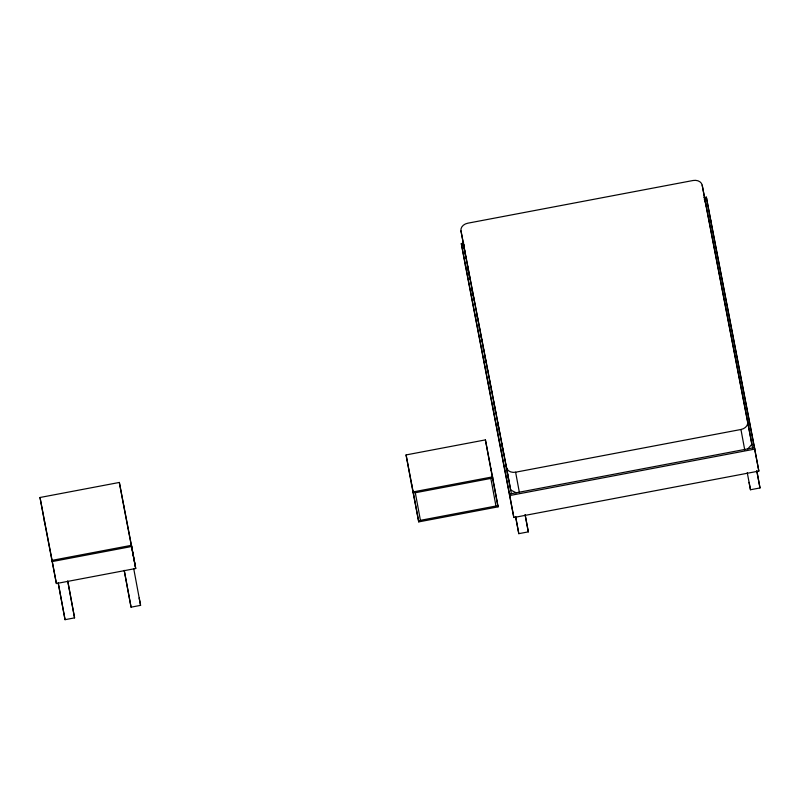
<?xml version="1.0" encoding="UTF-8"?>
<svg xmlns="http://www.w3.org/2000/svg" width="800" height="800" viewBox="0 0 800 800"><rect width="100%" height="100%" fill="white"/><g stroke="black" fill="none" stroke-linecap="round" stroke-linejoin="round"><path stroke-width="1.2" d="M747.83 448.88L751.88 444.28M465.67 267.05L461.31 243.59L463.76 243.12M703.88 197.61L706.33 197.14L754.78 449.09L509.77 495.53L461.31 243.59M461.6 245.07L464.05 244.6M704.16 199.09L706.61 198.62M40 497.49L119.34 482.45L131.66 546.51L52.31 561.55L40 497.49L44.58 522.16M411.63 484.91L406.07 454.93L485.41 439.89L492.75 478.07L490.77 478.03L496.03 506.41L497.86 505.65M460.98 230.88L506.5 467.54A8.08 6.28 -10.5 0 0 515.62 472.2L740.95 429.49A8.08 6.28 -10.5 0 0 747.7 421.82L702.19 185.16A8.08 6.28 -10.5 0 0 693.07 180.5L467.73 223.21A8.08 6.28 -10.5 0 0 460.98 230.88L465.24 253.87M52.09 560.36L131.43 545.32L135.73 568.5L56.39 583.54L44.3 520.68M413.18 491.91L492.53 476.87M415.31 492.75L490.84 478.43M418.52 520.69L420.5 520.73L415.23 492.35L413.4 493.11L406.07 454.93M420.42 520.33L495.96 506.01M411.41 483.71L418.74 521.89L498.08 506.85L492.39 476.19M513.84 517.52L758.85 471.08L754.49 447.61L509.48 494.05L513.84 517.52L465.39 265.57M58.18 582.91L65.05 619.68L74.57 617.87L67.76 581.16L74.57 617.87M124.19 570.4L131.06 607.17L140.58 605.36L133.71 568.6M515.58 516.6L518.8 533.67L528.32 531.87L525.18 514.93M749.06 482.36L750.48 489.75L760 487.95L756.86 470.99M510.68 490L516.15 492.79M710.4 219.13L758.85 471.08M704.71 198.98L752.59 447.97M760 487.95L756.78 470.88M528.32 531.87L525.1 514.79M463.5 244.7L511.39 493.69M467.36 265.39L467.72 267.24M469.98 279.18L468.78 272.76L469.19 275.14M472.79 293.61L473.24 296.13M473.53 297.48L473.99 300.02M476.8 314.45L478 320.87M479.17 327L479.65 329.45M480.81 335.3L481.28 337.75M481.49 339.06L482 341.71M483.18 347.84L483.65 350.29M484.82 356.15L486.01 362.56M487.21 368.59L487.66 371.14M489.53 380.67L490.73 387.08M491.22 389.44L491.67 391.98M493.54 401.52L494.05 404.15M494.27 405.47L494.74 407.92M495.18 410.2L495.68 412.83M497.55 422.36L498.75 428.77M499.19 431.05L499.69 433.67M501.56 443.21L502.76 449.61M503.21 451.79L503.7 454.52M505.57 464.06L506.04 466.51M506.26 467.85L506.76 470.46M507.22 472.64L508.42 479.04M490.75 468.67L498.08 506.85M123.64 505.64L135.73 568.5M139.16 597.97L140.58 605.36M706.33 197.14L710.69 220.61M747.7 421.82L751.96 444.81M702.19 185.16L706 205.73M740.95 429.49L744.76 450.06M747.26 472.68L750.48 489.75M515.62 472.2L519.43 492.77M515.65 516.71L518.8 533.67M506.5 467.54L510.76 490.53M465.67 256.2L466.11 258.53M468.11 269.28L468.48 271.27M471.88 289.66L472.33 292.08M464.85 251.97L465.31 254.48M467.99 268.93L468.44 271.36M485.41 439.89L490.97 469.87M413.05 491.23L418.74 521.89M131.37 545.04L135.45 567.02M119.34 482.45L123.93 507.12M124.26 570.45L131.06 607.17M58.24 582.97L65.05 619.68M52.03 560.08L56.39 583.54"/></g></svg>
